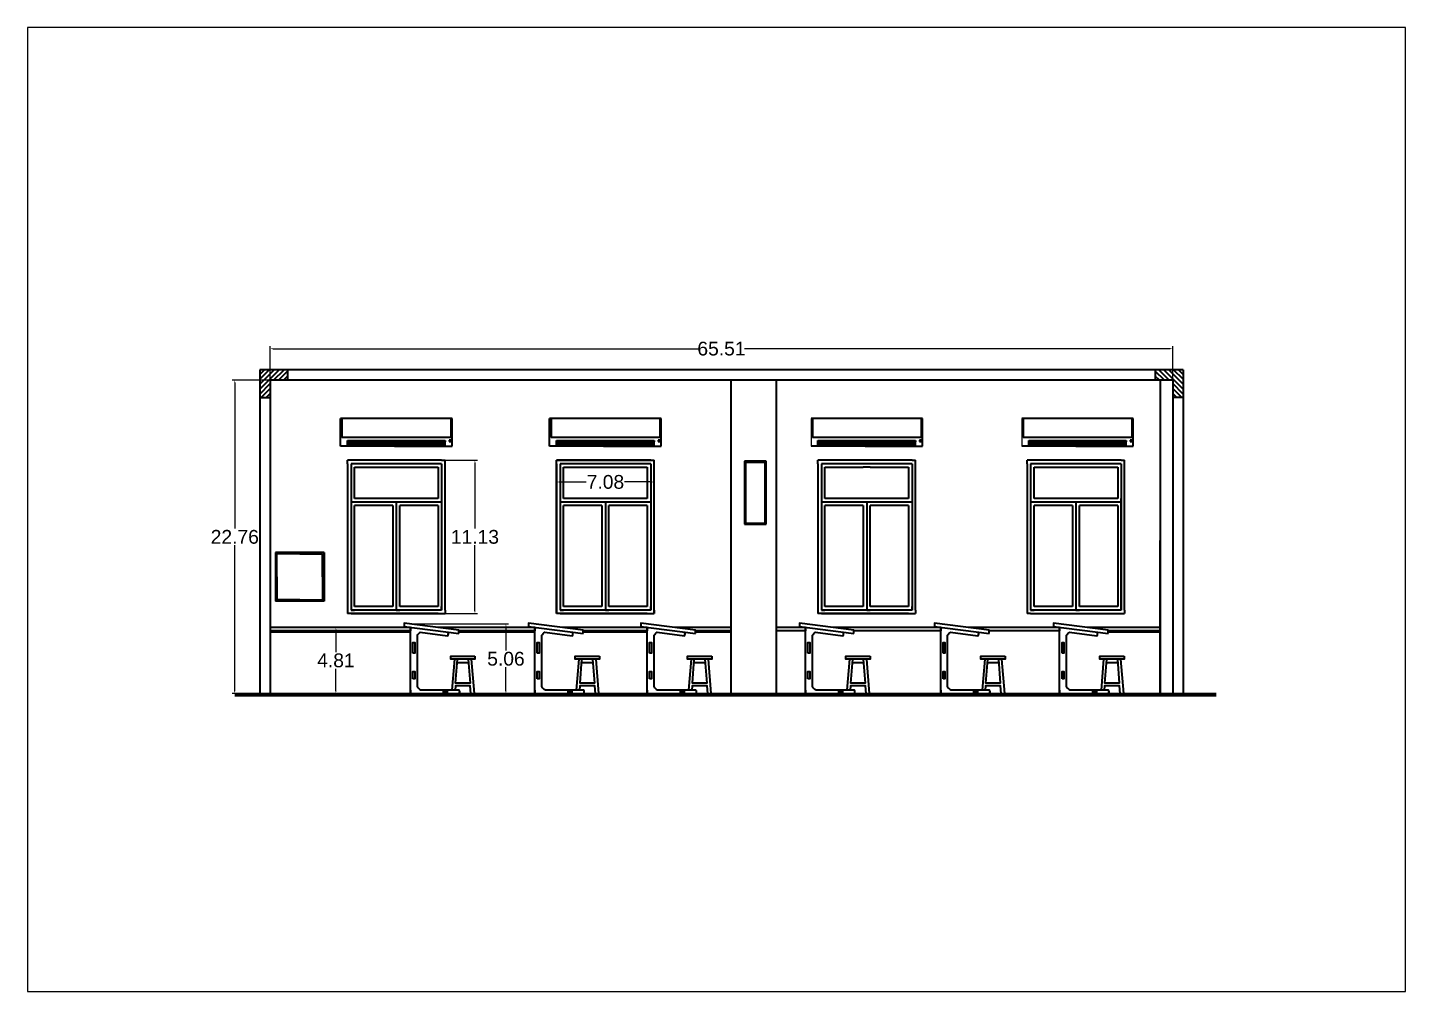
# Model space of a CAD drawing. Header units: inches. Extents: x -3799 to 177, y -208 to 0.
# Drawn here: x -3470.4 to -3370.4, y -208.2 to -138.2 of the extents above; entities that cross this region are included whole.
import ezdxf

# ---------------------------------------------------------------- set-up
doc = ezdxf.new("R2010")
doc.units = ezdxf.units.IN
doc.header["$MEASUREMENT"] = 0
doc.styles.get("Standard").update_dxf_attribs({"font": 'arial.ttf'})
doc.dimstyles.get("Standard").update_dxf_attribs({"dimtxt": 1, "dimasz": 0.18, "dimexe": 0.18, "dimexo": 0.0625, "dimgap": 0.09, "dimtad": 0, "dimtih": 1, "dimtoh": 1, "dimdec": 4, "dimzin": 0, "dimdsep": 46, "dimtxsty": 'Standard', "dimcen": 0.09, "dimadec": 0, "dimazin": 0, "dimtfac": 1, "dimtdec": 4, "dimtofl": 0, "dimtmove": 0, "dimatfit": 3, "dimfxl": 1, "dimtolj": 1, "dimtzin": 0, "dimarcsym": 0})

# ---------------------------------------------------------------- blocks, each defined once
blk = doc.blocks.new('*D1')
at = {"color": 0, "lineweight": -2, "transparency": 16777216}
for p, q in [((-3446.15, -181.72), (-3448.19, -181.72)), ((-3448.01, -181.9), (-3448.01, -183.52)), ((-3448.01, -186.35), (-3448.01, -184.72)), ((-3446.18, -186.53), (-3448.19, -186.53))]:
    blk.add_line(p, q, dxfattribs=at)
at = {"color": 0, "transparency": 16777216}
for points in [[(-3448.04, -181.9), (-3447.98, -181.9), (-3448.01, -181.72)], [(-3448.04, -186.35), (-3447.98, -186.35), (-3448.01, -186.53)]]:
    blk.add_solid(points, dxfattribs=at)
at = {"layer": 'Defpoints', "color": 0, "transparency": 16777216}
for p in [(-3446.09, -181.72), (-3448.01, -186.53), (-3446.12, -186.53)]:
    blk.add_point(p, dxfattribs=at)
at = {"color": 0, "lineweight": 35, "transparency": 16777216, "insert": (-3448.01, -184.12), "char_height": 1, "attachment_point": 5}
blk.add_mtext('\\A1;4.81', dxfattribs=at)
blk = doc.blocks.new('*D2')
at = {"color": 0, "lineweight": -2, "transparency": 16777216}
for p, q in [((-3452.85, -163.76), (-3455.53, -163.76)), ((-3455.35, -163.94), (-3455.35, -174.55)), ((-3455.35, -186.35), (-3455.35, -175.75)), ((-3452.85, -186.53), (-3455.53, -186.53))]:
    blk.add_line(p, q, dxfattribs=at)
at = {"color": 0, "transparency": 16777216}
for points in [[(-3455.38, -163.94), (-3455.32, -163.94), (-3455.35, -163.76)], [(-3455.38, -186.35), (-3455.32, -186.35), (-3455.35, -186.53)]]:
    blk.add_solid(points, dxfattribs=at)
at = {"layer": 'Defpoints', "color": 0, "transparency": 16777216}
for p in [(-3452.78, -163.76), (-3455.35, -186.53), (-3452.78, -186.53)]:
    blk.add_point(p, dxfattribs=at)
at = {"color": 0, "lineweight": 35, "transparency": 16777216, "insert": (-3455.35, -175.15), "char_height": 1, "attachment_point": 5}
blk.add_mtext('\\A1;22.76', dxfattribs=at)
blk = doc.blocks.new('*D3')
at = {"color": 0, "lineweight": -2, "transparency": 16777216}
for p, q in [((-3452.78, -163.7), (-3452.78, -161.3)), ((-3452.6, -161.48), (-3421.71, -161.48)), ((-3387.46, -161.48), (-3418.35, -161.48)), ((-3387.28, -163.7), (-3387.28, -161.3))]:
    blk.add_line(p, q, dxfattribs=at)
at = {"color": 0, "transparency": 16777216}
for points in [[(-3452.6, -161.45), (-3452.6, -161.51), (-3452.78, -161.48)], [(-3387.46, -161.45), (-3387.46, -161.51), (-3387.28, -161.48)]]:
    blk.add_solid(points, dxfattribs=at)
at = {"layer": 'Defpoints', "color": 0, "transparency": 16777216}
for p in [(-3387.28, -161.48), (-3452.78, -163.76), (-3387.28, -163.76)]:
    blk.add_point(p, dxfattribs=at)
at = {"color": 0, "lineweight": 35, "transparency": 16777216, "insert": (-3420.03, -161.48), "char_height": 1, "attachment_point": 5}
blk.add_mtext('\\A1;65.51', dxfattribs=at)
blk = doc.blocks.new('*D4')
at = {"color": 0, "lineweight": -2, "transparency": 16777216}
for p, q in [((-3431.99, -169.64), (-3431.99, -171.34)), ((-3424.91, -169.64), (-3424.91, -171.34)), ((-3431.81, -171.16), (-3429.84, -171.16)), ((-3425.09, -171.16), (-3427.07, -171.16))]:
    blk.add_line(p, q, dxfattribs=at)
at = {"color": 0, "transparency": 16777216}
for points in [[(-3431.81, -171.13), (-3431.81, -171.19), (-3431.99, -171.16)], [(-3425.09, -171.13), (-3425.09, -171.19), (-3424.91, -171.16)]]:
    blk.add_solid(points, dxfattribs=at)
at = {"layer": 'Defpoints', "color": 0, "transparency": 16777216}
for p in [(-3431.99, -169.58), (-3424.91, -169.58), (-3424.91, -171.16)]:
    blk.add_point(p, dxfattribs=at)
at = {"color": 0, "lineweight": 35, "transparency": 16777216, "insert": (-3428.45, -171.16), "char_height": 1, "attachment_point": 5}
blk.add_mtext('\\A1;7.08', dxfattribs=at)
blk = doc.blocks.new('*D5')
at = {"color": 0, "lineweight": -2, "transparency": 16777216}
for p, q in [((-3443.69, -169.58), (-3437.74, -169.58)), ((-3437.92, -169.76), (-3437.92, -174.54)), ((-3437.92, -180.53), (-3437.92, -175.75)), ((-3443.82, -180.71), (-3437.74, -180.71))]:
    blk.add_line(p, q, dxfattribs=at)
at = {"color": 0, "transparency": 16777216}
for points in [[(-3437.95, -169.76), (-3437.89, -169.76), (-3437.92, -169.58)], [(-3437.95, -180.53), (-3437.89, -180.53), (-3437.92, -180.71)]]:
    blk.add_solid(points, dxfattribs=at)
at = {"layer": 'Defpoints', "color": 0, "transparency": 16777216}
for p in [(-3443.75, -169.58), (-3443.88, -180.71), (-3437.92, -180.71)]:
    blk.add_point(p, dxfattribs=at)
at = {"color": 0, "lineweight": 35, "transparency": 16777216, "insert": (-3437.92, -175.15), "char_height": 1, "attachment_point": 5}
blk.add_mtext('\\A1;11.13', dxfattribs=at)
blk = doc.blocks.new('*D6')
at = {"color": 0, "lineweight": -2, "transparency": 16777216}
for p, q in [((-3442.54, -181.47), (-3435.49, -181.47)), ((-3435.67, -181.65), (-3435.67, -183.4)), ((-3435.67, -186.35), (-3435.67, -184.6)), ((-3442.54, -186.53), (-3435.49, -186.53))]:
    blk.add_line(p, q, dxfattribs=at)
at = {"color": 0, "transparency": 16777216}
for points in [[(-3435.7, -181.65), (-3435.64, -181.65), (-3435.67, -181.47)], [(-3435.7, -186.35), (-3435.64, -186.35), (-3435.67, -186.53)]]:
    blk.add_solid(points, dxfattribs=at)
at = {"layer": 'Defpoints', "color": 0, "transparency": 16777216}
for p in [(-3442.6, -181.47), (-3442.6, -186.53), (-3435.67, -186.53)]:
    blk.add_point(p, dxfattribs=at)
at = {"color": 0, "lineweight": 35, "transparency": 16777216, "insert": (-3435.67, -184), "char_height": 1, "attachment_point": 5}
blk.add_mtext('\\A1;5.06', dxfattribs=at)

msp = doc.modelspace()

# ---------------------------------------------------------------- linework, layer by layer
for p, q in [((-3470.38946, -138.15826), (-3470.38946, -208.15826)), ((-3370.38946, -138.15826), (-3470.38946, -138.15826)), ((-3370.38946, -208.15826), (-3370.38946, -138.15826)), ((-3413.52977, -166.54588), (-3413.52977, -168.56922)), ((-3398.23435, -166.54588), (-3398.23435, -168.56922)), ((-3470.38946, -208.15826), (-3370.38946, -208.15826))]:
    msp.add_line(p, q)
at = {"lineweight": 35}
for p, q in [((-3453.54139, -163.00565), (-3453.54139, -186.52702)), ((-3386.51813, -163.00565), (-3453.54139, -163.00565)), ((-3453.54139, -163.34486), (-3453.20217, -163.00565)), ((-3453.54139, -163.70254), (-3452.84449, -163.00565)), ((-3453.54139, -164.06022), (-3452.48681, -163.00565)), ((-3453.54139, -164.4179), (-3452.12913, -163.00565)), ((-3452.78263, -163.76447), (-3452.78263, -186.52702)), ((-3387.27688, -163.76447), (-3452.78263, -163.76447)), ((-3452.53021, -163.7644), (-3451.77145, -163.00565)), ((-3452.17253, -163.7644), (-3451.51804, -163.10992)), ((-3451.81485, -163.7644), (-3451.51804, -163.4676)), ((-3451.51804, -163.00565), (-3451.51804, -163.7644)), ((-3419.34688, -163.76447), (-3419.34688, -186.52702)), ((-3416.05895, -163.76447), (-3416.05895, -186.52702)), ((-3388.54147, -163.00565), (-3388.54147, -163.7644)), ((-3387.88699, -163.7644), (-3388.54147, -163.10992)), ((-3388.24467, -163.7644), (-3388.54147, -163.4676)), ((-3387.52931, -163.7644), (-3388.28806, -163.00565)), ((-3388.18739, -163.76447), (-3388.18739, -186.52702)), ((-3386.51813, -164.4179), (-3387.93038, -163.00565)), ((-3386.51813, -164.06022), (-3387.5727, -163.00565)), ((-3387.27688, -163.76447), (-3387.27688, -186.52702)), ((-3386.51813, -163.70254), (-3387.21502, -163.00565)), ((-3386.51813, -163.34486), (-3386.85734, -163.00565)), ((-3386.51813, -163.00565), (-3386.51813, -186.52702)), ((-3453.54139, -164.77558), (-3452.78263, -164.01683)), ((-3453.43693, -165.0288), (-3452.78263, -164.37451)), ((-3453.07925, -165.0288), (-3452.78263, -164.73219)), ((-3386.51813, -164.77558), (-3387.27688, -164.01683)), ((-3386.62259, -165.0288), (-3387.27688, -164.37451)), ((-3386.98027, -165.0288), (-3387.27688, -164.73219)), ((-3453.54139, -165.0288), (-3452.78263, -165.0288)), ((-3386.51813, -165.0288), (-3387.27688, -165.0288)), ((-3439.58031, -166.54588), (-3447.67369, -166.54588)), ((-3447.67369, -168.56922), (-3447.67369, -166.54588)), ((-3447.67369, -166.54588), (-3447.57252, -166.54588)), ((-3447.57252, -166.54588), (-3447.57252, -167.93098)), ((-3439.68148, -166.54588), (-3439.68148, -167.93098)), ((-3439.58031, -168.56922), (-3439.58031, -166.54588)), ((-3424.40524, -166.54588), (-3432.49861, -166.54588)), ((-3432.49861, -168.56922), (-3432.49861, -166.54588)), ((-3432.49861, -166.54588), (-3432.39744, -166.54588)), ((-3432.39744, -166.54588), (-3432.39744, -167.93098)), ((-3424.5064, -166.54588), (-3424.5064, -167.93098)), ((-3424.40524, -168.56922), (-3424.40524, -166.54588)), ((-3405.43639, -166.54588), (-3413.52977, -166.54588)), ((-3413.52977, -166.54588), (-3413.4286, -166.54588)), ((-3413.4286, -166.54588), (-3413.4286, -167.93098)), ((-3405.53756, -166.54588), (-3405.53756, -167.93098)), ((-3405.43639, -168.56922), (-3405.43639, -166.54588)), ((-3390.14098, -166.54588), (-3398.23435, -166.54588)), ((-3398.23435, -166.54588), (-3398.13318, -166.54588)), ((-3398.13318, -166.54588), (-3398.13318, -167.93098)), ((-3390.24214, -166.54588), (-3390.24214, -167.93098)), ((-3390.14098, -168.56922), (-3390.14098, -166.54588)), ((-3439.68148, -167.93098), (-3447.57252, -167.93098)), ((-3424.5064, -167.93098), (-3432.39744, -167.93098)), ((-3405.53756, -167.93098), (-3413.4286, -167.93098)), ((-3390.24214, -167.93098), (-3398.13318, -167.93098)), ((-3443.75346, -168.56922), (-3447.67369, -168.56922)), ((-3447.16785, -168.51864), (-3447.16785, -168.13926)), ((-3447.16785, -168.13926), (-3440.08615, -168.13926)), ((-3440.08615, -168.24043), (-3447.16785, -168.24043)), ((-3440.08615, -168.31631), (-3447.16785, -168.31631)), ((-3447.16785, -168.51864), (-3447.16785, -168.41747)), ((-3447.16785, -168.41747), (-3440.08615, -168.41747)), ((-3447.16785, -168.51864), (-3443.627, -168.51864)), ((-3443.75346, -168.56922), (-3439.58031, -168.56922)), ((-3443.627, -168.51864), (-3440.08615, -168.51864)), ((-3440.08615, -168.51864), (-3440.08615, -168.13926)), ((-3440.08615, -168.13926), (-3440.08615, -168.24043)), ((-3440.08615, -168.51864), (-3440.08615, -168.31631)), ((-3439.68196, -168.12894), (-3439.80046, -168.12894)), ((-3439.80046, -168.12894), (-3439.80046, -168.21484)), ((-3439.80046, -168.21484), (-3439.68196, -168.21484)), ((-3439.68196, -168.12894), (-3439.68196, -168.21484)), ((-3428.57838, -168.56922), (-3432.49861, -168.56922)), ((-3431.99278, -168.51864), (-3431.99278, -168.13926)), ((-3431.99278, -168.13926), (-3424.91107, -168.13926)), ((-3424.91107, -168.24043), (-3431.99278, -168.24043)), ((-3424.91107, -168.31631), (-3431.99278, -168.31631)), ((-3431.99278, -168.51864), (-3431.99278, -168.41747)), ((-3431.99278, -168.41747), (-3424.91107, -168.41747)), ((-3431.99278, -168.51864), (-3428.45192, -168.51864)), ((-3428.57838, -168.56922), (-3424.40524, -168.56922)), ((-3428.45192, -168.51864), (-3424.91107, -168.51864)), ((-3424.91107, -168.51864), (-3424.91107, -168.13926)), ((-3424.91107, -168.13926), (-3424.91107, -168.24043)), ((-3424.91107, -168.51864), (-3424.91107, -168.31631)), ((-3424.50688, -168.12894), (-3424.62538, -168.12894)), ((-3424.62538, -168.12894), (-3424.62538, -168.21484)), ((-3424.62538, -168.21484), (-3424.50688, -168.21484)), ((-3424.50688, -168.12894), (-3424.50688, -168.21484)), ((-3409.60954, -168.56922), (-3413.52977, -168.56922)), ((-3413.02393, -168.51864), (-3413.02393, -168.13926)), ((-3413.02393, -168.13926), (-3405.94223, -168.13926)), ((-3405.94223, -168.24043), (-3413.02393, -168.24043)), ((-3405.94223, -168.31631), (-3413.02393, -168.31631)), ((-3413.02393, -168.51864), (-3413.02393, -168.41747)), ((-3413.02393, -168.41747), (-3405.94223, -168.41747)), ((-3413.02393, -168.51864), (-3409.48308, -168.51864)), ((-3409.60954, -168.56922), (-3405.43639, -168.56922)), ((-3409.48308, -168.51864), (-3405.94223, -168.51864)), ((-3405.94223, -168.51864), (-3405.94223, -168.13926)), ((-3405.94223, -168.13926), (-3405.94223, -168.24043)), ((-3405.94223, -168.51864), (-3405.94223, -168.31631)), ((-3405.53804, -168.12894), (-3405.65654, -168.12894)), ((-3405.65654, -168.12894), (-3405.65654, -168.21484)), ((-3405.65654, -168.21484), (-3405.53804, -168.21484)), ((-3405.53804, -168.12894), (-3405.53804, -168.21484)), ((-3394.31412, -168.56922), (-3398.23435, -168.56922)), ((-3397.72851, -168.51864), (-3397.72851, -168.13926)), ((-3397.72851, -168.13926), (-3390.64681, -168.13926)), ((-3390.64681, -168.24043), (-3397.72851, -168.24043)), ((-3390.64681, -168.31631), (-3397.72851, -168.31631)), ((-3397.72851, -168.51864), (-3397.72851, -168.41747)), ((-3397.72851, -168.41747), (-3390.64681, -168.41747)), ((-3397.72851, -168.51864), (-3394.18766, -168.51864)), ((-3394.31412, -168.56922), (-3390.14098, -168.56922)), ((-3394.18766, -168.51864), (-3390.64681, -168.51864)), ((-3390.64681, -168.51864), (-3390.64681, -168.13926)), ((-3390.64681, -168.13926), (-3390.64681, -168.24043)), ((-3390.64681, -168.51864), (-3390.64681, -168.31631)), ((-3390.24262, -168.12894), (-3390.36112, -168.12894)), ((-3390.36112, -168.12894), (-3390.36112, -168.21484)), ((-3390.36112, -168.21484), (-3390.24262, -168.21484)), ((-3390.24262, -168.12894), (-3390.24262, -168.21484)), ((-3440.33907, -169.5809), (-3447.16785, -169.5809)), ((-3447.16785, -169.83381), (-3447.16785, -169.5809)), ((-3447.16785, -169.83381), (-3447.16785, -180.70991)), ((-3446.91493, -169.83381), (-3446.91493, -180.45699)), ((-3440.33907, -169.83381), (-3446.91493, -169.83381)), ((-3446.91493, -169.83381), (-3446.91493, -170.08673)), ((-3443.627, -169.83381), (-3443.87992, -169.83381)), ((-3440.33907, -169.83381), (-3440.59199, -169.83381)), ((-3440.33907, -169.5809), (-3440.08615, -169.5809)), ((-3440.33907, -169.83381), (-3440.33907, -180.45699)), ((-3440.08615, -180.45699), (-3440.08615, -169.5809)), ((-3425.16399, -169.5809), (-3431.99278, -169.5809)), ((-3431.99278, -169.83381), (-3431.99278, -169.5809)), ((-3431.99278, -180.70991), (-3431.99278, -169.58152)), ((-3431.99278, -169.58152), (-3424.91107, -169.58152)), ((-3431.99278, -169.83381), (-3431.99278, -180.70991)), ((-3431.73986, -169.83381), (-3431.73986, -180.45699)), ((-3425.16399, -169.83381), (-3431.73986, -169.83381)), ((-3431.73986, -169.83381), (-3431.73986, -170.08673)), ((-3428.45192, -169.83381), (-3428.70484, -169.83381)), ((-3425.16399, -169.83381), (-3425.41691, -169.83381)), ((-3425.16399, -169.5809), (-3424.91107, -169.5809)), ((-3425.16399, -169.83381), (-3425.16399, -180.45699)), ((-3424.91107, -180.45699), (-3424.91107, -169.5809)), ((-3424.91107, -180.70991), (-3424.91107, -169.58152)), ((-3416.78593, -169.65577), (-3418.35363, -169.65577)), ((-3418.35363, -169.65577), (-3418.35363, -174.21247)), ((-3416.85779, -169.73413), (-3418.28957, -169.73413)), ((-3418.28957, -169.73413), (-3418.28957, -174.16042)), ((-3416.85779, -174.16042), (-3416.85779, -169.73413)), ((-3416.78593, -174.21247), (-3416.78593, -169.65577)), ((-3406.19515, -169.5809), (-3413.02393, -169.5809)), ((-3413.02393, -169.83381), (-3413.02393, -169.5809)), ((-3413.02393, -169.83381), (-3413.02393, -180.70991)), ((-3412.77101, -169.83381), (-3412.77101, -180.45699)), ((-3406.19515, -169.83381), (-3412.77101, -169.83381)), ((-3412.77101, -169.83381), (-3412.77101, -170.08673)), ((-3406.19515, -169.83381), (-3406.44806, -169.83381)), ((-3406.19515, -169.5809), (-3405.94223, -169.5809)), ((-3406.19515, -169.83381), (-3406.19515, -180.45699)), ((-3405.94223, -180.45699), (-3405.94223, -169.5809)), ((-3391.02007, -169.5809), (-3397.84885, -169.5809)), ((-3397.84885, -169.83381), (-3397.84885, -169.5809)), ((-3397.84885, -169.83381), (-3397.84885, -180.70991)), ((-3397.59594, -169.83381), (-3397.59594, -180.45699)), ((-3391.02007, -169.83381), (-3397.59594, -169.83381)), ((-3397.59594, -169.83381), (-3397.59594, -170.08673)), ((-3391.02007, -169.83381), (-3391.27299, -169.83381)), ((-3391.02007, -169.5809), (-3390.76715, -169.5809)), ((-3391.02007, -169.83381), (-3391.02007, -180.45699)), ((-3390.76715, -180.45699), (-3390.76715, -169.5809)), ((-3447.16785, -170.08673), (-3447.16785, -180.70991)), ((-3446.66202, -172.36361), (-3446.66202, -170.08673)), ((-3446.66202, -170.08673), (-3443.87992, -170.08673)), ((-3443.87992, -170.08673), (-3440.59199, -170.08673)), ((-3440.59199, -170.08673), (-3440.59199, -172.36361)), ((-3431.99278, -170.08673), (-3431.99278, -180.70991)), ((-3431.48694, -172.36361), (-3431.48694, -170.08673)), ((-3431.48694, -170.08673), (-3428.70484, -170.08673)), ((-3428.70484, -170.08673), (-3425.41691, -170.08673)), ((-3425.41691, -170.08673), (-3425.41691, -172.36361)), ((-3413.02393, -170.08673), (-3413.02393, -180.70991)), ((-3412.51809, -172.36361), (-3412.51809, -170.08673)), ((-3412.51809, -170.08673), (-3409.736, -170.08673)), ((-3409.23016, -170.08673), (-3409.736, -170.08673)), ((-3409.23016, -170.08673), (-3406.44806, -170.08673)), ((-3406.44806, -170.08673), (-3406.44806, -172.36361)), ((-3397.34302, -172.36361), (-3397.34302, -170.08673)), ((-3397.34302, -170.08673), (-3394.56092, -170.08673)), ((-3394.56092, -170.08673), (-3391.27299, -170.08673)), ((-3391.27299, -170.08673), (-3391.27299, -172.36361)), ((-3440.33907, -172.61653), (-3446.91493, -172.61653)), ((-3440.59199, -172.36361), (-3446.66202, -172.36361)), ((-3446.66202, -180.20407), (-3446.66202, -172.86945)), ((-3443.87992, -172.86945), (-3446.66202, -172.86945)), ((-3443.87992, -172.86945), (-3443.87992, -180.20407)), ((-3443.627, -172.61653), (-3443.627, -180.45699)), ((-3443.37408, -180.20407), (-3443.37408, -172.86945)), ((-3440.59199, -172.86945), (-3443.37408, -172.86945)), ((-3440.59199, -172.86945), (-3440.59199, -180.20407)), ((-3425.16399, -172.61653), (-3431.73986, -172.61653)), ((-3425.41691, -172.36361), (-3431.48694, -172.36361)), ((-3431.48694, -180.20407), (-3431.48694, -172.86945)), ((-3428.70484, -172.86945), (-3431.48694, -172.86945)), ((-3428.70484, -172.86945), (-3428.70484, -180.20407)), ((-3428.45192, -172.61653), (-3428.45192, -180.45699)), ((-3428.19901, -180.20407), (-3428.19901, -172.86945)), ((-3425.41691, -172.86945), (-3428.19901, -172.86945)), ((-3425.41691, -172.86945), (-3425.41691, -180.20407)), ((-3406.19515, -172.61653), (-3412.77101, -172.61653)), ((-3406.44806, -172.36361), (-3412.51809, -172.36361)), ((-3412.51809, -180.20407), (-3412.51809, -172.86945)), ((-3409.736, -172.86945), (-3412.51809, -172.86945)), ((-3409.736, -172.86945), (-3409.736, -180.20407)), ((-3409.48308, -172.61653), (-3409.48308, -180.45699)), ((-3409.23016, -180.20407), (-3409.23016, -172.86945)), ((-3406.44806, -172.86945), (-3409.23016, -172.86945)), ((-3406.44806, -172.86945), (-3406.44806, -180.20407)), ((-3391.02007, -172.61653), (-3397.59594, -172.61653)), ((-3391.27299, -172.36361), (-3397.34302, -172.36361)), ((-3397.34302, -180.20407), (-3397.34302, -172.86945)), ((-3394.56092, -172.86945), (-3397.34302, -172.86945)), ((-3394.56092, -172.86945), (-3394.56092, -180.20407)), ((-3394.308, -172.61653), (-3394.308, -180.45699)), ((-3394.05508, -180.20407), (-3394.05508, -172.86945)), ((-3391.27299, -172.86945), (-3394.05508, -172.86945)), ((-3391.27299, -172.86945), (-3391.27299, -180.20407)), ((-3391.02007, -180.45699), (-3391.02007, -172.36361)), ((-3418.35363, -174.21247), (-3416.78593, -174.21247)), ((-3418.28957, -174.16042), (-3416.85779, -174.16042)), ((-3388.18739, -186.52702), (-3388.18739, -175.39863)), ((-3452.40223, -176.27886), (-3452.40223, -179.80935)), ((-3448.87175, -176.27886), (-3452.40223, -176.27886)), ((-3450.63699, -176.38003), (-3452.30107, -176.38003)), ((-3452.30107, -178.0441), (-3452.30107, -176.38003)), ((-3450.63699, -176.38003), (-3448.97292, -176.38003)), ((-3448.97292, -178.0441), (-3448.97292, -176.38003)), ((-3448.87175, -176.27886), (-3448.87175, -179.80935)), ((-3448.87175, -179.80935), (-3448.87175, -176.27886)), ((-3452.30107, -178.0441), (-3452.30107, -179.70818)), ((-3448.97292, -178.0441), (-3448.97292, -179.70818)), ((-3448.87175, -179.80935), (-3452.40223, -179.80935)), ((-3450.63699, -179.70818), (-3452.30107, -179.70818)), ((-3450.63699, -179.70818), (-3448.97292, -179.70818)), ((-3440.59199, -180.70991), (-3447.16785, -180.70991)), ((-3446.91493, -180.70991), (-3447.16785, -180.70991)), ((-3440.33907, -180.45699), (-3446.91493, -180.45699)), ((-3446.91493, -180.45699), (-3446.66202, -180.45699)), ((-3446.91493, -180.70991), (-3440.08615, -180.70991)), ((-3443.87992, -180.20407), (-3446.66202, -180.20407)), ((-3443.627, -180.45699), (-3443.37408, -180.45699)), ((-3440.59199, -180.20407), (-3443.37408, -180.20407)), ((-3440.33907, -180.45699), (-3440.33907, -180.20407)), ((-3440.08615, -180.45699), (-3440.08615, -180.70991)), ((-3425.41691, -180.70991), (-3431.99278, -180.70991)), ((-3431.73986, -180.70991), (-3431.99278, -180.70991)), ((-3425.16399, -180.45699), (-3431.73986, -180.45699)), ((-3431.73986, -180.45699), (-3431.48694, -180.45699)), ((-3431.73986, -180.70991), (-3424.91107, -180.70991)), ((-3428.70484, -180.20407), (-3431.48694, -180.20407)), ((-3428.45192, -180.45699), (-3428.19901, -180.45699)), ((-3425.41691, -180.20407), (-3428.19901, -180.20407)), ((-3425.16399, -180.45699), (-3425.16399, -180.20407)), ((-3424.91107, -180.45699), (-3424.91107, -180.70991)), ((-3406.44806, -180.70991), (-3413.02393, -180.70991)), ((-3412.77101, -180.70991), (-3413.02393, -180.70991)), ((-3406.19515, -180.45699), (-3412.77101, -180.45699)), ((-3412.77101, -180.45699), (-3412.51809, -180.45699)), ((-3412.77101, -180.70991), (-3405.94223, -180.70991)), ((-3409.736, -180.20407), (-3412.51809, -180.20407)), ((-3409.48308, -180.45699), (-3409.23016, -180.45699)), ((-3406.44806, -180.20407), (-3409.23016, -180.20407)), ((-3406.19515, -180.45699), (-3406.19515, -180.20407)), ((-3405.94223, -180.45699), (-3405.94223, -180.70991)), ((-3397.59594, -180.70991), (-3397.84885, -180.70991)), ((-3391.02007, -180.45699), (-3397.59594, -180.45699)), ((-3397.59594, -180.45699), (-3397.34302, -180.45699)), ((-3397.59594, -180.70991), (-3390.76715, -180.70991)), ((-3394.56092, -180.20407), (-3397.34302, -180.20407)), ((-3394.308, -180.45699), (-3394.05508, -180.45699)), ((-3391.27299, -180.20407), (-3394.05508, -180.20407)), ((-3390.76715, -180.45699), (-3390.76715, -180.70991)), ((-3388.18739, -181.9745), (-3388.18739, -180.70991)), ((-3442.60437, -181.72158), (-3452.78263, -181.72158)), ((-3442.60437, -181.9745), (-3452.78263, -181.9745)), ((-3433.57028, -181.72158), (-3440.61017, -181.72158)), ((-3433.57028, -181.9745), (-3439.09166, -181.9745)), ((-3425.4189, -181.72158), (-3431.57607, -181.72158)), ((-3425.4189, -181.9745), (-3430.05756, -181.9745)), ((-3419.34688, -181.72158), (-3423.42469, -181.72158)), ((-3419.34688, -181.9745), (-3421.90618, -181.9745)), ((-3413.9245, -181.72158), (-3416.05895, -181.72158)), ((-3413.9245, -181.9745), (-3416.05895, -181.9745)), ((-3404.11979, -181.72158), (-3411.9303, -181.72158)), ((-3404.11979, -181.9745), (-3410.41179, -181.9745)), ((-3395.4849, -181.72158), (-3402.12559, -181.72158)), ((-3395.4849, -181.9745), (-3400.60708, -181.9745)), ((-3388.18739, -181.72158), (-3393.4907, -181.72158)), ((-3388.18739, -181.9745), (-3391.97219, -181.9745)), ((-3388.18739, -181.9745), (-3388.18739, -181.72158)), ((-3388.18739, -186.52702), (-3388.18739, -181.9745)), ((-3388.18739, -181.9745), (-3388.18739, -182.22741)), ((-3388.18739, -181.9745), (-3388.18739, -182.17683)), ((-3388.18739, -181.9745), (-3388.18739, -182.07566)), ((-3442.60437, -182.07566), (-3452.78263, -182.07566)), ((-3433.57028, -182.07566), (-3439.09166, -182.07566)), ((-3425.4189, -182.07566), (-3430.05756, -182.07566)), ((-3419.34688, -182.07566), (-3421.90618, -182.07566)), ((-3388.18739, -182.07566), (-3391.97219, -182.07566)), ((-3439.41112, -184.01604), (-3439.60219, -186.2741)), ((-3438.19118, -184.01604), (-3437.97871, -186.52702)), ((-3430.37702, -184.01604), (-3430.56809, -186.2741)), ((-3429.15708, -184.01604), (-3428.94462, -186.52702)), ((-3422.22564, -184.01604), (-3422.41671, -186.2741)), ((-3421.0057, -184.01604), (-3420.79324, -186.52702)), ((-3410.73124, -184.01604), (-3410.92231, -186.2741)), ((-3409.51131, -184.01604), (-3409.29884, -186.52702)), ((-3400.92654, -184.01604), (-3401.1176, -186.2741)), ((-3399.7066, -184.01604), (-3399.49413, -186.52702)), ((-3392.29165, -184.01604), (-3392.48271, -186.2741)), ((-3391.07171, -184.01604), (-3390.85924, -186.52702)), ((-3384.13671, -186.68327), (-3455.34976, -186.68327)), ((-3442.60437, -186.52702), (-3439.06352, -186.52702))]:
    msp.add_line(p, q, dxfattribs=at)
for points in [[(-3439.09166, -182.16708), (-3439.09166, -181.91417), (-3443.05764, -181.41117), (-3443.05764, -181.66409)], [(-3430.05756, -182.16708), (-3430.05756, -181.91417), (-3434.02354, -181.41117), (-3434.02354, -181.66409)], [(-3421.90618, -182.16708), (-3421.90618, -181.91417), (-3425.87216, -181.41117), (-3425.87216, -181.66409)], [(-3410.41179, -182.16708), (-3410.41179, -181.91417), (-3414.37777, -181.41117), (-3414.37777, -181.66409)], [(-3400.60708, -182.16708), (-3400.60708, -181.91417), (-3404.57306, -181.41117), (-3404.57306, -181.66409)], [(-3391.97219, -182.16708), (-3391.97219, -181.91417), (-3395.93817, -181.41117), (-3395.93817, -181.66409)], [(-3442.42983, -183.59908), (-3442.42983, -182.82208), (-3442.2915, -182.82208), (-3442.2915, -183.59908)], [(-3433.39573, -183.59908), (-3433.39573, -182.82208), (-3433.2574, -182.82208), (-3433.2574, -183.59908)], [(-3425.24435, -183.59908), (-3425.24435, -182.82208), (-3425.10602, -182.82208), (-3425.10602, -183.59908)], [(-3413.74996, -183.59908), (-3413.74996, -182.82208), (-3413.61162, -182.82208), (-3413.61162, -183.59908)], [(-3403.94525, -183.59908), (-3403.94525, -182.82208), (-3403.80692, -182.82208), (-3403.80692, -183.59908)], [(-3395.31036, -183.59908), (-3395.31036, -182.82208), (-3395.17202, -182.82208), (-3395.17202, -183.59908)], [(-3437.92002, -183.79787), (-3437.92002, -184.01604), (-3439.68228, -184.01604), (-3439.68228, -183.79787)], [(-3428.88592, -183.79787), (-3428.88592, -184.01604), (-3430.64819, -184.01604), (-3430.64819, -183.79787)], [(-3420.73454, -183.79787), (-3420.73454, -184.01604), (-3422.49681, -184.01604), (-3422.49681, -183.79787)], [(-3409.24014, -183.79787), (-3409.24014, -184.01604), (-3411.00241, -184.01604), (-3411.00241, -183.79787)], [(-3399.43544, -183.79787), (-3399.43544, -184.01604), (-3401.1977, -184.01604), (-3401.1977, -183.79787)], [(-3390.80055, -183.79787), (-3390.80055, -184.01604), (-3392.56281, -184.01604), (-3392.56281, -183.79787)], [(-3442.42983, -185.44422), (-3442.42983, -184.92013), (-3442.2915, -184.92013), (-3442.2915, -185.44422)], [(-3433.39573, -185.44422), (-3433.39573, -184.92013), (-3433.2574, -184.92013), (-3433.2574, -185.44422)], [(-3425.24435, -185.44422), (-3425.24435, -184.92013), (-3425.10602, -184.92013), (-3425.10602, -185.44422)], [(-3413.74996, -185.44422), (-3413.74996, -184.92013), (-3413.61162, -184.92013), (-3413.61162, -185.44422)], [(-3403.94525, -185.44422), (-3403.94525, -184.92013), (-3403.80692, -184.92013), (-3403.80692, -185.44422)], [(-3395.31036, -185.44422), (-3395.31036, -184.92013), (-3395.17202, -184.92013), (-3395.17202, -185.44422)], [(-3440.21697, -186.34453), (-3440.21697, -186.46725), (-3439.90601, -186.46725), (-3439.90601, -186.34453)], [(-3431.18287, -186.34453), (-3431.18287, -186.46725), (-3430.87191, -186.46725), (-3430.87191, -186.34453)], [(-3423.03149, -186.34453), (-3423.03149, -186.46725), (-3422.72053, -186.46725), (-3422.72053, -186.34453)], [(-3411.53709, -186.34453), (-3411.53709, -186.46725), (-3411.22613, -186.46725), (-3411.22613, -186.34453)], [(-3401.73239, -186.34453), (-3401.73239, -186.46725), (-3401.42143, -186.46725), (-3401.42143, -186.34453)], [(-3393.0975, -186.34453), (-3393.0975, -186.46725), (-3392.78654, -186.46725), (-3392.78654, -186.34453)]]:
    msp.add_lwpolyline(points, close=True, dxfattribs=at)
for points in [[(-3442.60437, -186.2741), (-3442.60437, -186.52702), (-3442.60437, -181.72158), (-3442.60437, -181.9745)], [(-3433.57028, -186.2741), (-3433.57028, -186.52702), (-3433.57028, -181.72158), (-3433.57028, -181.9745)], [(-3425.4189, -186.2741), (-3425.4189, -186.52702), (-3425.4189, -181.72158), (-3425.4189, -181.9745)], [(-3413.9245, -186.2741), (-3413.9245, -186.52702), (-3413.9245, -181.72158), (-3413.9245, -181.9745)], [(-3404.11979, -186.2741), (-3404.11979, -186.52702), (-3404.11979, -181.72158), (-3404.11979, -181.9745)], [(-3395.4849, -186.2741), (-3395.4849, -186.52702), (-3395.4849, -181.72158), (-3395.4849, -181.9745)], [(-3438.41679, -184.01604), (-3438.27525, -185.77417), (-3439.32705, -185.77417), (-3439.18551, -184.01604)], [(-3439.20587, -184.26896), (-3438.80115, -184.26896), (-3438.39643, -184.26896)], [(-3429.38269, -184.01604), (-3429.24115, -185.77417), (-3430.29295, -185.77417), (-3430.15141, -184.01604)], [(-3430.17177, -184.26896), (-3429.76705, -184.26896), (-3429.36233, -184.26896)], [(-3421.23131, -184.01604), (-3421.08977, -185.77417), (-3422.14158, -185.77417), (-3422.00003, -184.01604)], [(-3422.0204, -184.26896), (-3421.61567, -184.26896), (-3421.21095, -184.26896)], [(-3409.73691, -184.01604), (-3409.59537, -185.77417), (-3410.64718, -185.77417), (-3410.50564, -184.01604)], [(-3410.526, -184.26896), (-3410.12127, -184.26896), (-3409.71655, -184.26896)], [(-3399.93221, -184.01604), (-3399.79067, -185.77417), (-3400.84247, -185.77417), (-3400.70093, -184.01604)], [(-3400.72129, -184.26896), (-3400.31657, -184.26896), (-3399.91185, -184.26896)], [(-3391.29732, -184.01604), (-3391.15578, -185.77417), (-3392.20758, -185.77417), (-3392.06604, -184.01604)], [(-3392.0864, -184.26896), (-3391.68168, -184.26896), (-3391.27696, -184.26896)], [(-3438.21464, -186.52702), (-3438.25909, -185.97488), (-3439.34321, -185.97488), (-3439.3673, -186.2741)], [(-3429.18054, -186.52702), (-3429.22499, -185.97488), (-3430.30911, -185.97488), (-3430.3332, -186.2741)], [(-3421.02916, -186.52702), (-3421.07361, -185.97488), (-3422.15773, -185.97488), (-3422.18182, -186.2741)], [(-3409.53476, -186.52702), (-3409.57922, -185.97488), (-3410.66333, -185.97488), (-3410.68742, -186.2741)], [(-3399.73006, -186.52702), (-3399.77451, -185.97488), (-3400.85863, -185.97488), (-3400.88272, -186.2741)], [(-3391.09517, -186.52702), (-3391.13962, -185.97488), (-3392.22374, -185.97488), (-3392.24783, -186.2741)], [(-3455.34976, -186.52702), (-3384.13671, -186.52702)]]:
    msp.add_lwpolyline(points, dxfattribs=at)
for points in [[(-3442.60437, -186.52702), (-3439.06352, -186.52702, 0.32771708), (-3439.06352, -186.2741), (-3441.84562, -186.2741, -0.1681855), (-3442.09854, -186.02118), (-3442.09854, -184.25076), (-3442.09854, -182.29388, -0.09921013), (-3441.88729, -182.06871), (-3439.90258, -182.32948, 0.42166261), (-3439.90258, -182.06424)], [(-3433.57028, -186.52702), (-3430.02943, -186.52702, 0.32771708), (-3430.02943, -186.2741), (-3432.81152, -186.2741, -0.1681855), (-3433.06444, -186.02118), (-3433.06444, -184.25076), (-3433.06444, -182.29388, -0.09921013), (-3432.85319, -182.06871), (-3430.86849, -182.32948, 0.42166261), (-3430.86849, -182.06424)], [(-3425.4189, -186.52702), (-3421.87805, -186.52702, 0.32771708), (-3421.87805, -186.2741), (-3424.66014, -186.2741, -0.1681855), (-3424.91306, -186.02118), (-3424.91306, -184.25076), (-3424.91306, -182.29388, -0.09921013), (-3424.70181, -182.06871), (-3422.71711, -182.32948, 0.42166261), (-3422.71711, -182.06424)], [(-3413.9245, -186.52702), (-3410.38365, -186.52702, 0.32771708), (-3410.38365, -186.2741), (-3413.16574, -186.2741, -0.1681855), (-3413.41866, -186.02118), (-3413.41866, -184.25076), (-3413.41866, -182.29388, -0.09921013), (-3413.20741, -182.06871), (-3411.22271, -182.32948, 0.42166261), (-3411.22271, -182.06424)], [(-3404.11979, -186.52702), (-3400.57894, -186.52702, 0.32771708), (-3400.57894, -186.2741), (-3403.36104, -186.2741, -0.1681855), (-3403.61396, -186.02118), (-3403.61396, -184.25076), (-3403.61396, -182.29388, -0.09921013), (-3403.40271, -182.06871), (-3401.418, -182.32948, 0.42166261), (-3401.418, -182.06424)], [(-3395.4849, -186.52702), (-3391.94405, -186.52702, 0.32771708), (-3391.94405, -186.2741), (-3394.72615, -186.2741, -0.1681855), (-3394.97907, -186.02118), (-3394.97907, -184.25076), (-3394.97907, -182.29388, -0.09921013), (-3394.76782, -182.06871), (-3392.78311, -182.32948, 0.42166261), (-3392.78311, -182.06424)]]:
    msp.add_lwpolyline(points, format="xyb", dxfattribs=at)

# ---------------------------------------------------------------- dimensions: what is measured, and where the dimension line sits
for base, p1, p2, picture, middle in [((-3387.27688, -161.47796), (-3452.78263, -163.76447), (-3387.27688, -163.76447), '*D3', (-3420.02976, -161.47796)), ((-3424.91107, -171.1624), (-3431.99278, -169.5809), (-3424.91107, -169.5809), '*D4', (-3428.45192, -171.1624))]:
    dim = msp.add_linear_dim(base=base, p1=p1, p2=p2, dimstyle='Standard', override={"dimdec": 2}, dxfattribs=at)
    dim.commit()
    dim.dimension.update_dxf_attribs({"geometry": picture, "text_midpoint": middle})
dim = msp.add_linear_dim(base=(-3455.34976, -186.52702), p1=(-3452.78263, -163.76447), p2=(-3452.78263, -186.52702), angle=90, dimstyle='Standard', override={"dimdec": 2}, dxfattribs=at)
dim.commit()
dim.dimension.update_dxf_attribs({"geometry": '*D2', "text_midpoint": (-3455.34976, -175.14575)})
for base, p1, p2, picture, middle in [((-3437.92224, -180.70991), (-3443.75346, -169.5809), (-3443.87992, -180.70991), '*D5', (-3437.92224, -175.1454)), ((-3448.00879, -186.52702), (-3446.08662, -181.72158), (-3446.11808, -186.52702), '*D1', (-3448.00879, -184.1243)), ((-3435.66851, -186.52702), (-3442.60437, -181.46866), (-3442.60437, -186.52702), '*D6', (-3435.66851, -183.99784))]:
    dim = msp.add_linear_dim(base=base, p1=p1, p2=p2, angle=90, dimstyle='Standard', override={"dimdec": 2}, dxfattribs=at)
    dim.commit()
    dim.dimension.update_dxf_attribs({"geometry": picture, "text_midpoint": middle, "dimtype": 160})

doc.saveas('drawing.dxf')
